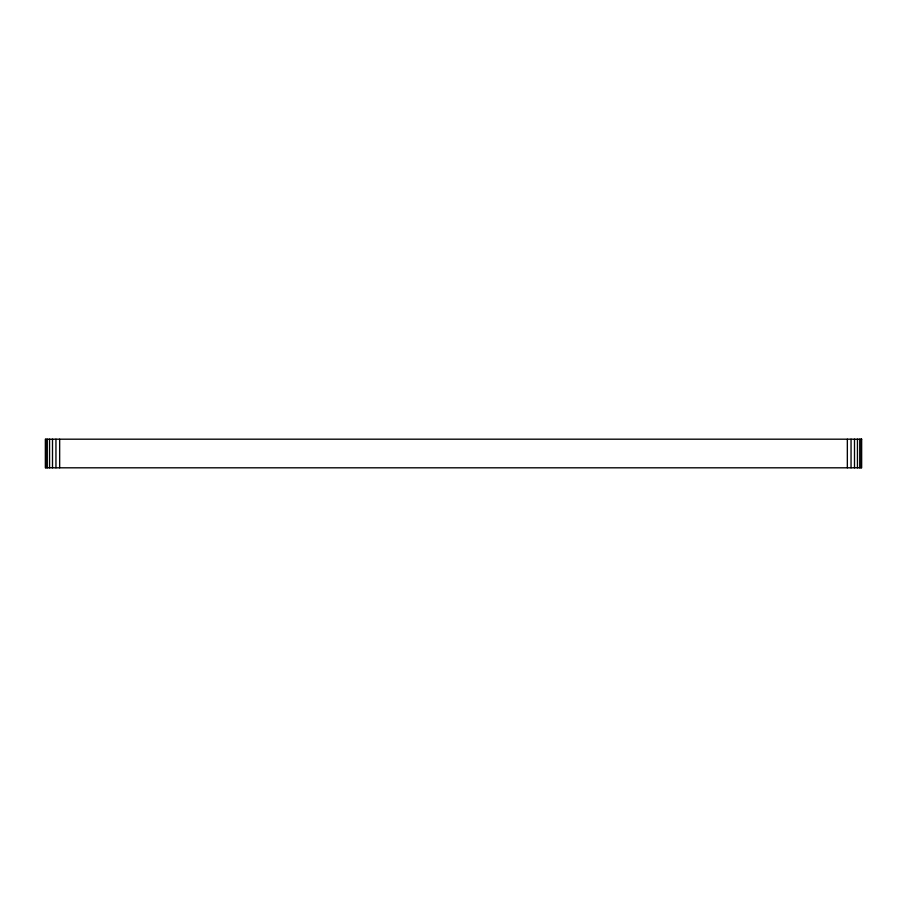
<?xml version="1.0" encoding="UTF-8"?>
<svg xmlns="http://www.w3.org/2000/svg" width="907" height="907" viewBox="0 0 907 907"><rect width="100%" height="100%" fill="white"/><g stroke="black" fill="none" stroke-linecap="round" stroke-linejoin="round"><path stroke-width="1.36" d="M861.162 439.192L861.162 467.808M859.734 439.192L859.734 467.808M857.455 439.192L857.455 467.808M854.496 439.192L854.496 467.808M851.049 439.192L851.049 467.808M847.342 439.192L847.342 467.808M59.658 439.192L59.658 467.808M55.951 439.192L55.951 467.808M52.504 439.192L52.504 467.808M49.545 439.192L49.545 467.808M47.266 439.192L47.266 467.808M45.838 439.192L45.838 467.808M861.65 439.192L45.35 439.192L45.35 467.808L861.65 467.808L861.65 439.192"/></g></svg>
